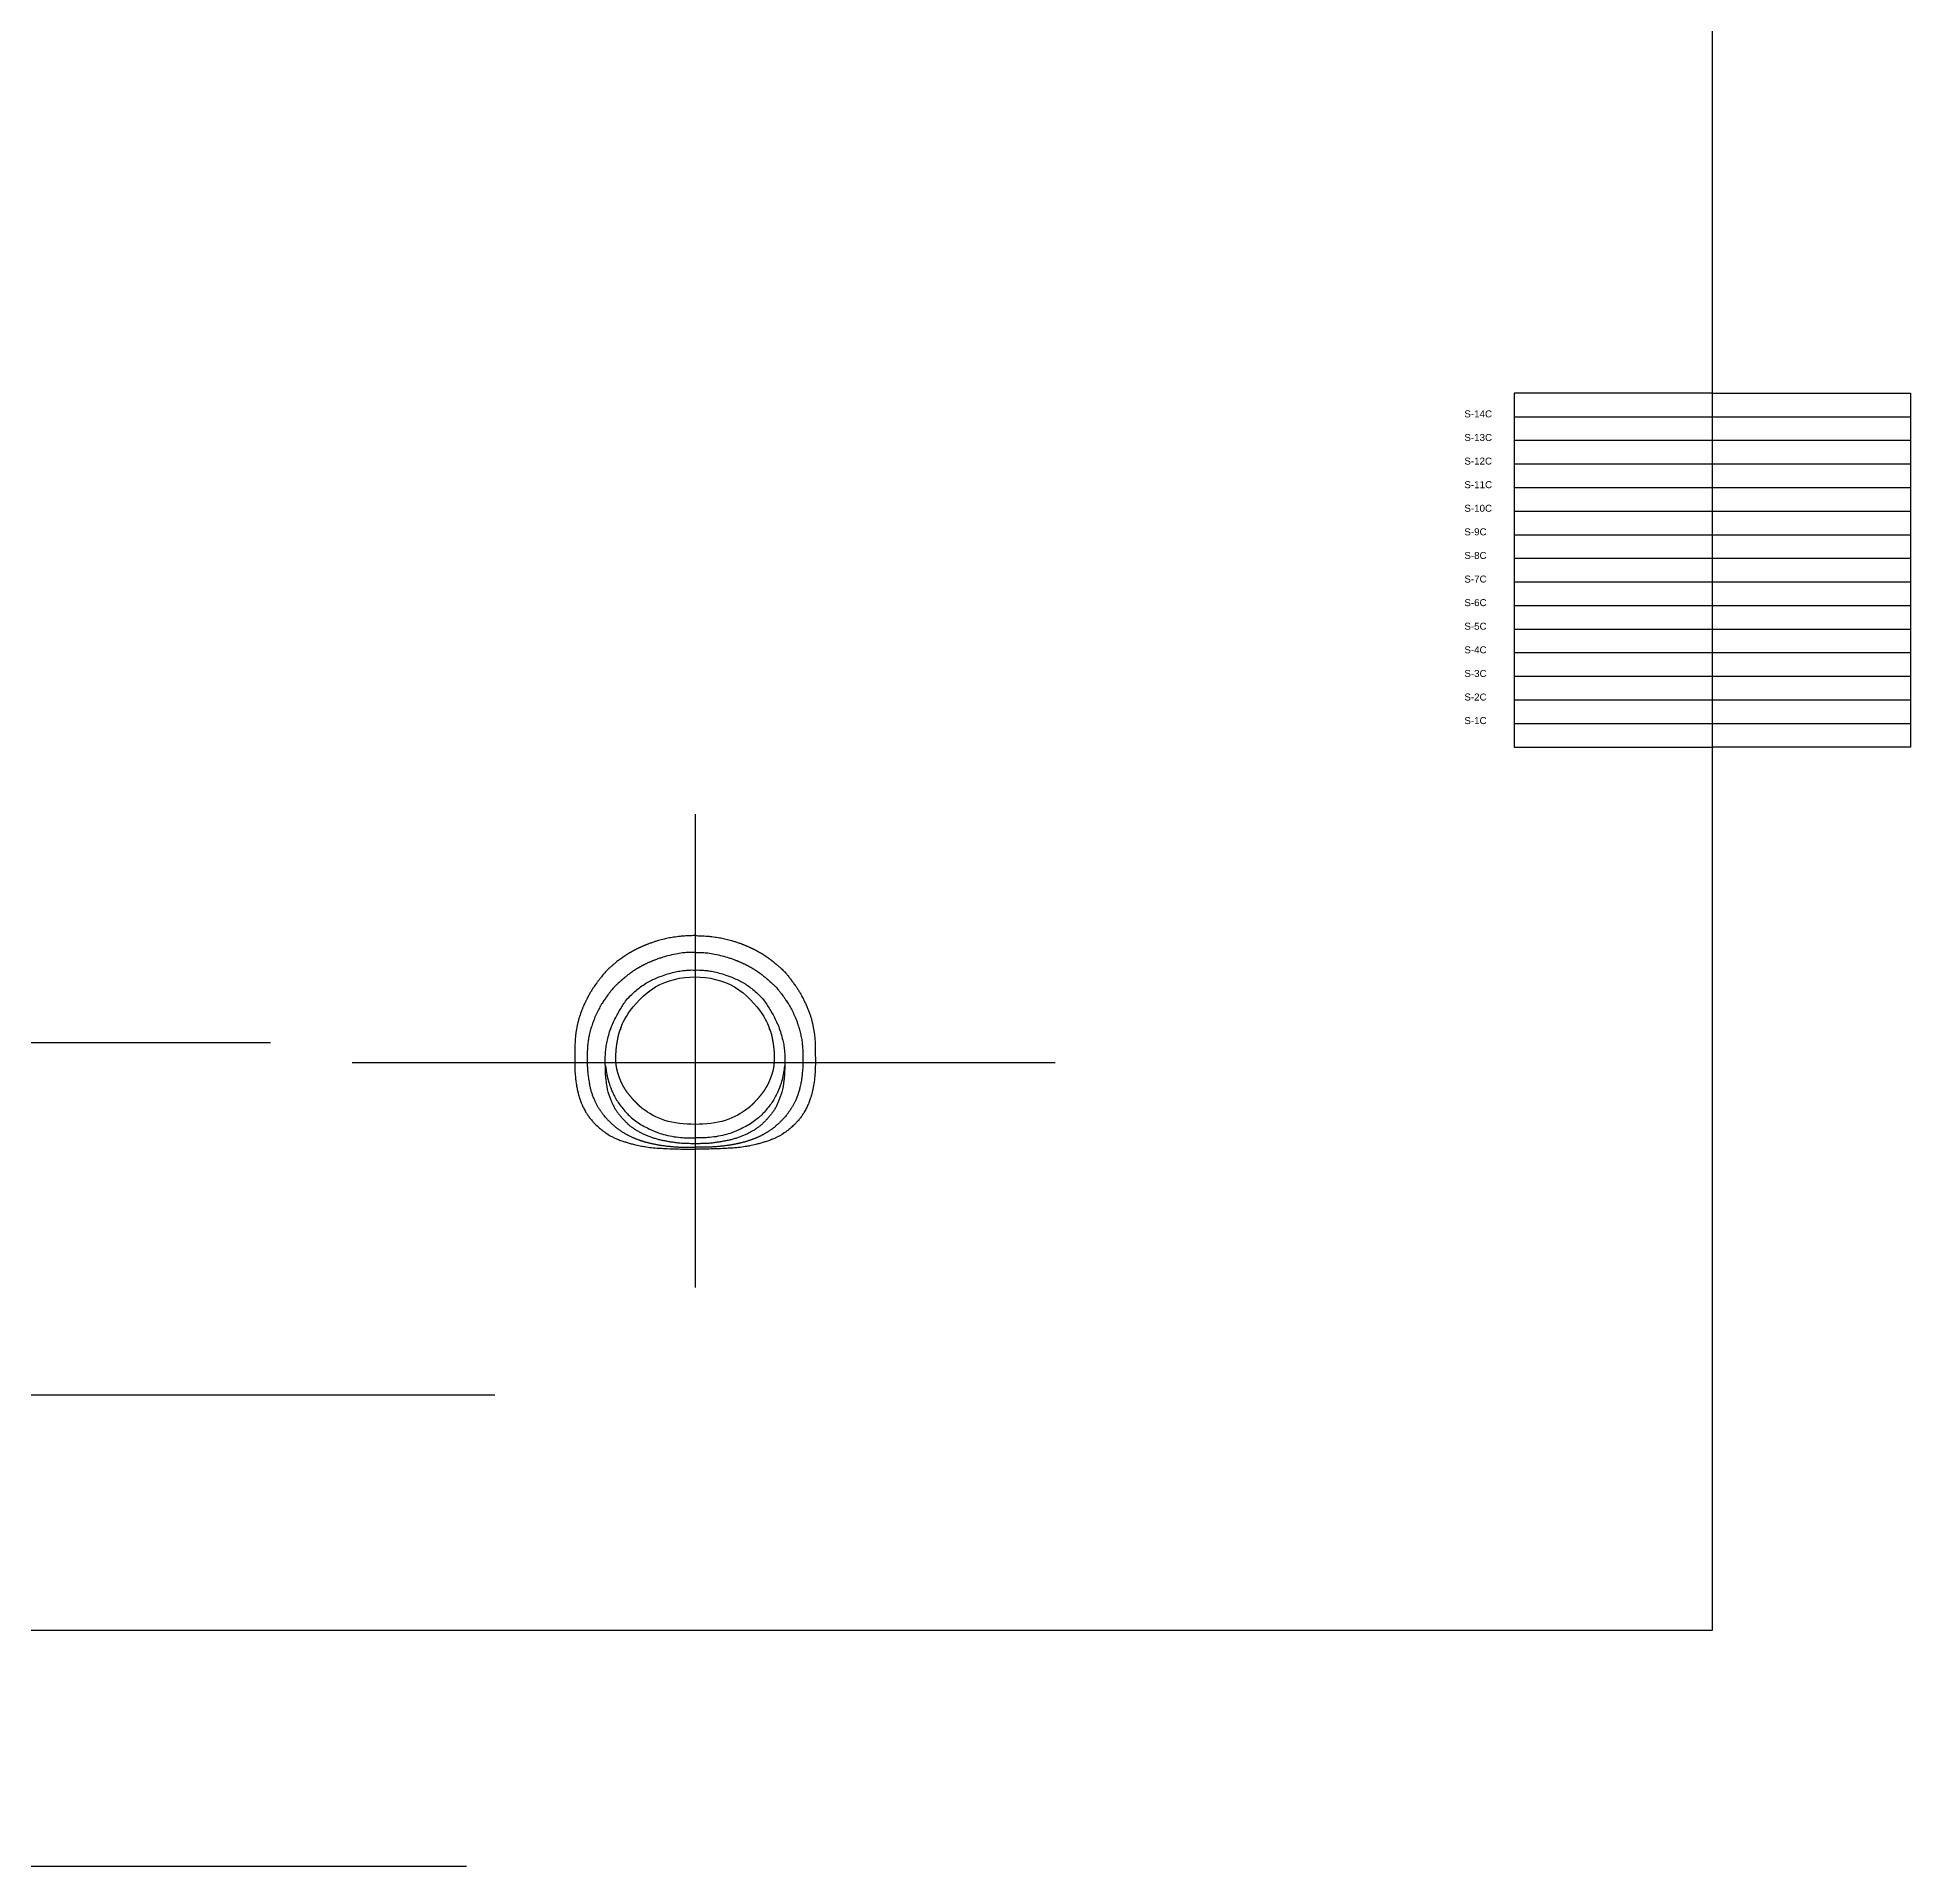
# Model space of a CAD drawing. Header units: millimetres. Extents: x 4754 to 10367, y 367 to 2510.
# Drawn here: x 6801 to 7471, y 1191 to 1845 of the extents above; entities that cross this region are included whole.
import ezdxf

# ---------------------------------------------------------------- set-up
doc = ezdxf.new("R2010")
doc.units = ezdxf.units.MM
doc.layers.get('Defpoints').update_dxf_attribs({"color": 2})
for name, color, linetype in [('图层1', 130, 'Continuous'), ('图层3', 1, 'Continuous'), ('标注', 3, 'Continuous')]:
    doc.layers.add(name, color=color, linetype=linetype)
doc.styles.get("Standard").update_dxf_attribs({"font": 'arial.ttf'})

msp = doc.modelspace()

# ---------------------------------------------------------------- linework, layer by layer
at = {"layer": 'Defpoints'}
for points, knots in [([(7036.39677, 1449.3398), (7036.68544, 1449.35484), (7037.49932, 1449.40775), (7038.86417, 1449.44643), (7040.47718, 1449.51412), (7042.06736, 1449.55507), (7043.58346, 1449.79957), (7045.05319, 1450.00111), (7046.49349, 1450.26131), (7047.91151, 1450.51242), (7049.28361, 1450.82166), (7050.59549, 1451.23141), (7051.88757, 1451.58989), (7053.10542, 1452.08812), (7054.2914, 1452.60588), (7055.46829, 1453.08941), (7056.53456, 1453.74736), (7057.64775, 1454.28145), (7058.60075, 1455.04468), (7059.62927, 1455.6837), (7060.47514, 1456.53469), (7061.33817, 1457.36074), (7062.16494, 1458.22627), (7062.9409, 1459.13896), (7063.76541, 1460.01122), (7064.4011, 1461.04633), (7065.12584, 1462.06241), (7065.61825, 1463.22166), (7066.1869, 1464.37066), (7066.60695, 1465.58262), (7067.49601, 1467.69854), (7067.93915, 1470.04401), (7068.21374, 1472.47521), (7068.38399, 1474.02828), (7068.45665, 1475.63036), (7068.46312, 1477.25505), (7068.5758, 1478.90736), (7068.51513, 1480.63614), (7068.39623, 1482.44368), (7068.2067, 1484.41062), (7067.74322, 1486.52056), (7067.10956, 1488.84477), (7066.50736, 1490.85836), (7065.68712, 1492.75689), (7064.80546, 1494.43442), (7063.79528, 1496.46793), (7062.63317, 1498.2222), (7061.5086, 1500.06963), (7060.02141, 1501.98548), (7057.62966, 1504.11963), (7054.68667, 1506.499), (7051.29123, 1508.22575), (7048.25371, 1509.46007), (7045.70033, 1510.32244), (7043.4026, 1510.82303), (7041.36056, 1511.28585), (7039.40544, 1511.41053), (7037.78362, 1511.58457), (7036.77916, 1511.51385), (7036.39677, 1511.48693), (7036.01437, 1511.51385), (7035.00992, 1511.58457), (7033.38809, 1511.41053), (7031.43298, 1511.28585), (7029.39094, 1510.82303), (7027.09321, 1510.32244), (7024.53982, 1509.46007), (7021.5023, 1508.22575), (7018.10687, 1506.499), (7015.16388, 1504.11963), (7012.77213, 1501.98548), (7011.28494, 1500.06963), (7010.16037, 1498.2222), (7008.99825, 1496.46793), (7007.98807, 1494.43442), (7007.10642, 1492.75689), (7006.28618, 1490.85836), (7005.68397, 1488.84477), (7005.05032, 1486.52056), (7004.58684, 1484.41062), (7004.3973, 1482.44368), (7004.2784, 1480.63614), (7004.21774, 1478.90736), (7004.33042, 1477.25505), (7004.33688, 1475.63036), (7004.40955, 1474.02828), (7004.5798, 1472.47521), (7004.85439, 1470.04401), (7005.29753, 1467.69854), (7006.18659, 1465.58262), (7006.60664, 1464.37066), (7007.17529, 1463.22166), (7007.6677, 1462.06241), (7008.39244, 1461.04633), (7009.02813, 1460.01122), (7009.85264, 1459.13896), (7010.6286, 1458.22627), (7011.45537, 1457.36074), (7012.3184, 1456.53469), (7013.16427, 1455.6837), (7014.19279, 1455.04468), (7015.14579, 1454.28145), (7016.25897, 1453.74736), (7017.32525, 1453.08941), (7018.50214, 1452.60588), (7019.68812, 1452.08812), (7020.90597, 1451.58989), (7022.19805, 1451.23141), (7023.50993, 1450.82166), (7024.88202, 1450.51242), (7026.30004, 1450.26131), (7027.74034, 1450.00111), (7029.21007, 1449.79957), (7030.72618, 1449.55507), (7032.31636, 1449.51412), (7033.92937, 1449.44643), (7035.29422, 1449.40775), (7036.1081, 1449.35484), (7036.39677, 1449.3398)], [0, 0, 0, 0, 4.959905794, 13.984728374, 23.433515629, 32.676483854, 41.240502318, 49.751796772, 58.141166934, 66.352155725, 74.468981818, 82.25374208, 89.934946787, 97.459076032, 104.799432563, 112.164821613, 119.238347004, 126.270517358, 133.263675136, 140.114072438, 146.971887305, 153.756618657, 160.642257793, 167.489629707, 174.3310362, 181.162827628, 188.281909581, 195.683779046, 202.691621711, 210.276869529, 217.663281684, 242.051070713, 250.767463961, 259.702970447, 268.848032615, 278.275779682, 287.582046562, 297.244571411, 307.927443909, 318.682284603, 331.113318823, 344.930931018, 360.050864982, 367.108862977, 380.386000766, 392.572209326, 406.033484642, 416.447971669, 429.695544935, 447.456025878, 471.333080886, 494.419583222, 512.468127393, 527.630446231, 540.575695168, 552.823803266, 563.476039412, 574.161752154, 580.730421824, 580.730421824, 580.730421824, 587.299091494, 597.984804235, 608.637040381, 620.88514848, 633.830397417, 648.992716254, 667.041260426, 690.127762762, 714.00481777, 731.765298713, 745.012871979, 755.427359006, 768.888634322, 781.074842881, 794.35198067, 801.409978666, 816.52991263, 830.347524824, 842.778559045, 853.533399738, 864.216272237, 873.878797086, 883.185063965, 892.612811033, 901.7578732, 910.693379686, 919.409772934, 943.797561963, 951.183974119, 958.769221937, 965.777064602, 973.178934067, 980.29801602, 987.129807448, 993.971213941, 1000.818585855, 1007.70422499, 1014.488956342, 1021.34677121, 1028.197168512, 1035.19032629, 1042.222496643, 1049.296022035, 1056.661411085, 1064.001767616, 1071.52589686, 1079.207101568, 1086.99186183, 1095.108687923, 1103.319676714, 1111.709046876, 1120.220341329, 1128.784359793, 1138.027328018, 1147.476115273, 1156.500937854, 1161.460843648, 1161.460843648, 1161.460843648, 1161.460843648]), ([(7004.30774, 1477.3891), (7004.36413, 1477.21582), (7004.46329, 1476.91108), (7004.49891, 1476.46136), (7004.65275, 1475.36668), (7004.95085, 1473.53378), (7005.65167, 1470.70197), (7006.69388, 1468.1654), (7007.80202, 1465.86911), (7008.90427, 1464.11623), (7010.22194, 1462.35033), (7011.50051, 1460.79334), (7012.71391, 1459.58352), (7014.61226, 1457.91005), (7016.94227, 1456.20971), (7020.23972, 1454.56947), (7022.93364, 1453.38), (7025.95325, 1452.44175), (7028.86591, 1451.89037), (7031.53411, 1451.57432), (7033.84507, 1451.50202), (7035.32484, 1451.482), (7036.20246, 1451.47789), (7036.39677, 1451.47776)], [0, 0, 0, 0, 3.113897273, 5.476199588, 7.71057378, 22.095354741, 37.32400711, 57.662639981, 69.019655349, 81.053373929, 93.121104669, 106.826933226, 115.581983432, 122.491039213, 150.265790093, 164.697456727, 185.644646192, 200.735987935, 218.849430457, 236.444969977, 246.786396696, 258.511757851, 261.846193606, 261.846193606, 261.846193606, 261.846193606]), ([(7068.48579, 1477.3891), (7068.42941, 1477.21582), (7068.33024, 1476.91108), (7068.29462, 1476.46136), (7068.14079, 1475.36668), (7067.84268, 1473.53378), (7067.14187, 1470.70197), (7066.09966, 1468.1654), (7064.99151, 1465.86911), (7063.88927, 1464.11623), (7062.5716, 1462.35033), (7061.29302, 1460.79334), (7060.07963, 1459.58352), (7058.18128, 1457.91005), (7055.85126, 1456.20971), (7052.55381, 1454.56947), (7049.8599, 1453.38), (7046.84028, 1452.44175), (7043.92763, 1451.89037), (7041.25942, 1451.57432), (7038.94847, 1451.50202), (7037.46869, 1451.482), (7036.59107, 1451.47789), (7036.39677, 1451.47776)], [0, 0, 0, 0, 3.113897273, 5.476199588, 7.71057378, 22.095354741, 37.32400711, 57.662639981, 69.019655349, 81.053373929, 93.121104669, 106.826933226, 115.581983432, 122.491039213, 150.265790093, 164.697456727, 185.644646192, 200.735987935, 218.849430457, 236.444969977, 246.786396696, 258.511757851, 261.846193606, 261.846193606, 261.846193606, 261.846193606])]:
    msp.add_open_spline(points, degree=3, knots=knots, dxfattribs=at)
at = {"layer": 'Defpoints', "lineweight": -3}
msp.add_rational_spline([(7036.39677, 1456.26124), (7037.72436, 1456.25757), (7039.05054, 1456.31884), (7040.37214, 1456.44491), (7041.85585, 1456.55773), (7043.32758, 1456.77717), (7044.77967, 1457.10209), (7048.75875, 1457.88957), (7052.41651, 1459.64282), (7055.52267, 1462.25146), (7055.6947, 1462.39209), (7056.17531, 1462.78498), (7056.92432, 1463.49028), (7058.02339, 1464.6398), (7059.11206, 1465.78774), (7060.06235, 1467.04244), (7060.82937, 1467.97337), (7061.47129, 1469.02098), (7062.12376, 1470.0878), (7062.87706, 1471.59148), (7063.48808, 1473.22617), (7064.08729, 1474.90085), (7064.5386, 1476.8008), (7064.77506, 1479.40985), (7064.66711, 1483.09846), (7064.13643, 1486.52029), (7063.57229, 1489.18187), (7063.10061, 1490.25789), (7062.94942, 1490.60281), (7062.15535, 1492.43694), (7061.26574, 1494.22668), (7060.28308, 1495.96706), (7059.85993, 1496.71124), (7059.36715, 1497.41125), (7058.80932, 1498.06061), (7057.28919, 1499.8973), (7055.62346, 1501.60305), (7053.82336, 1503.16634), (7050.48531, 1505.93423), (7046.54929, 1507.75396), (7042.27831, 1508.50394), (7040.33424, 1508.83998), (7038.36954, 1509.01968), (7036.39677, 1509.04189), (7034.42399, 1509.01968), (7032.4593, 1508.83998), (7030.51523, 1508.50394), (7026.24425, 1507.75396), (7022.30822, 1505.93423), (7018.97017, 1503.16634), (7017.17008, 1501.60305), (7015.50435, 1499.8973), (7013.98422, 1498.06061), (7013.42639, 1497.41125), (7012.93361, 1496.71124), (7012.51046, 1495.96706), (7011.52779, 1494.22668), (7010.63819, 1492.43694), (7009.84412, 1490.60281), (7009.69292, 1490.25789), (7009.22124, 1489.18187), (7008.6571, 1486.52029), (7008.12643, 1483.09846), (7008.01847, 1479.40985), (7008.25494, 1476.8008), (7008.70625, 1474.90085), (7009.30545, 1473.22617), (7009.91648, 1471.59148), (7010.66977, 1470.0878), (7011.32225, 1469.02098), (7011.96416, 1467.97337), (7012.73118, 1467.04244), (7013.68148, 1465.78774), (7014.77014, 1464.6398), (7015.86922, 1463.49028), (7016.61823, 1462.78498), (7017.09884, 1462.39209), (7017.27087, 1462.25146), (7020.37702, 1459.64282), (7024.03479, 1457.88957), (7028.01387, 1457.10209), (7029.46596, 1456.77717), (7030.93768, 1456.55773), (7032.4214, 1456.44491), (7033.74299, 1456.31884), (7035.06918, 1456.25757), (7036.39677, 1456.26124)], [1, 0.999201931458, 0.999201931458, 1, 0.99826687531, 0.99826687531, 1, 0.979012017341, 0.979012017341, 1, 1, 1, 1, 1, 1, 1, 1, 1, 1, 1, 1, 1, 1, 1, 1, 1, 1, 1, 1, 0.999074030156, 0.999074030156, 1, 0.99690802754, 0.99690802754, 1, 0.997751291447, 0.997751291447, 1, 0.977724853078, 0.977724853078, 1, 0.99787034296, 0.99787034296, 1, 0.99787034296, 0.99787034296, 1, 0.977724853078, 0.977724853078, 1, 0.997751291447, 0.997751291447, 1, 0.99690802754, 0.99690802754, 1, 0.999074030156, 0.999074030156, 1, 1, 1, 1, 1, 1, 1, 1, 1, 1, 1, 1, 1, 1, 1, 1, 1, 1, 1, 1, 0.979012017341, 0.979012017341, 1, 0.99826687531, 0.99826687531, 1, 0.999201931458, 0.999201931458, 1], degree=3, knots=[0, 0, 0, 0, 0.097871006, 0.097871006, 0.097871006, 0.242115638, 0.242115638, 0.242115638, 0.745294021, 0.745294021, 0.745294021, 4.558112008, 11.397305131, 18.380202441, 31.861007513, 38.494882556, 45.385537541, 52.531856785, 59.544176263, 66.84857218, 81.349352618, 89.462524694, 97.355510418, 114.79322196, 134.237957207, 160.536065206, 174.214206322, 180.667403891, 180.667403891, 180.667403891, 180.772827851, 180.772827851, 180.772827851, 180.965525506, 180.965525506, 180.965525506, 181.129841319, 181.129841319, 181.129841319, 181.648304159, 181.648304159, 181.648304159, 181.808208825, 181.808208825, 181.808208825, 181.968113492, 181.968113492, 181.968113492, 182.486576332, 182.486576332, 182.486576332, 182.650892145, 182.650892145, 182.650892145, 182.843589799, 182.843589799, 182.843589799, 182.949013759, 182.949013759, 182.949013759, 189.402211329, 203.080352445, 229.378460444, 248.823195691, 266.260907233, 274.153892957, 282.267065033, 296.767845471, 304.072241388, 311.084560866, 318.23088011, 325.121535095, 331.755410138, 345.23621521, 352.21911252, 359.058305643, 362.87112363, 362.87112363, 362.87112363, 363.374302013, 363.374302013, 363.374302013, 363.518546645, 363.518546645, 363.518546645, 363.616417651, 363.616417651, 363.616417651, 363.616417651], dxfattribs=at)
at = {"layer": 'Defpoints'}
msp.add_open_spline([(7036.39677, 1511.48074), (7036.39629, 1511.48074), (7036.39582, 1511.48074), (7036.39534, 1511.48074)], degree=3, dxfattribs=at)
at = {"layer": '图层1'}
for p, q in [((7400.25347, 1717.87516), (7329.40347, 1717.87516)), ((7329.40347, 1717.87516), (7329.40347, 1591.29026)), ((7400.25347, 1717.87516), (7471.10347, 1717.87516)), ((7471.10347, 1717.87516), (7471.10347, 1591.29026)), ((7329.40347, 1709.43616), (7471.10347, 1709.43616)), ((7329.40347, 1700.99717), (7471.10347, 1700.99717)), ((7329.40347, 1692.55818), (7471.10347, 1692.55818)), ((7329.40347, 1675.68019), (7471.10347, 1675.68019)), ((7329.40347, 1667.2412), (7471.10347, 1667.2412)), ((7329.40347, 1658.8022), (7471.10347, 1658.8022)), ((7329.40347, 1650.36321), (7471.10347, 1650.36321)), ((7329.40347, 1633.48522), (7471.10347, 1633.48522)), ((7329.40347, 1625.04623), (7471.10347, 1625.04623)), ((7329.40347, 1616.59882), (7471.10347, 1616.59882)), ((7329.40347, 1608.16824), (7471.10347, 1608.16824)), ((7329.40347, 1599.72925), (7471.10347, 1599.72925)), ((7329.40347, 1591.29026), (7400.25347, 1591.29026)), ((7471.10347, 1591.29026), (7400.25347, 1591.29026))]:
    msp.add_line(p, q, dxfattribs=at)
for points, knots in [([(7036.39677, 1523.81948), (7036.1838, 1523.82038), (7035.64038, 1523.82265), (7034.72444, 1523.79713), (7033.66016, 1523.74626), (7032.67038, 1523.68878), (7031.79143, 1523.62593), (7030.49394, 1523.49591), (7029.10583, 1523.29876), (7027.66421, 1523.10085), (7026.3814, 1522.82947), (7025.09424, 1522.55763), (7023.86172, 1522.21273), (7023.02177, 1521.98165), (7022.35196, 1521.79788), (7021.76662, 1521.55618), (7021.19693, 1521.40906), (7020.59705, 1521.16476), (7020.07848, 1521.01192), (7019.63242, 1520.82583), (7019.29984, 1520.71338), (7018.94258, 1520.56494), (7018.59278, 1520.42148), (7018.27084, 1520.26989), (7017.96713, 1520.16406), (7017.68834, 1520.0478), (7017.37713, 1519.89528), (7017.06444, 1519.77765), (7016.75551, 1519.62779), (7016.44017, 1519.4845), (7016.14185, 1519.34127), (7015.86102, 1519.19414), (7015.59898, 1519.081), (7015.33301, 1518.93114), (7015.0256, 1518.78655), (7014.72137, 1518.63066), (7014.43197, 1518.46603), (7014.16725, 1518.33213), (7013.91477, 1518.19248), (7013.67425, 1518.03952), (7013.42592, 1517.9116), (7013.19097, 1517.7752), (7012.93443, 1517.61916), (7012.67631, 1517.46585), (7012.41213, 1517.32413), (7012.17436, 1517.15294), (7011.91849, 1517.01327), (7011.68652, 1516.85055), (7011.47317, 1516.7096), (7011.25853, 1516.58106), (7011.06318, 1516.41956), (7010.84998, 1516.29528), (7010.66665, 1516.16955), (7010.51512, 1516.05615), (7010.36045, 1515.94399), (7010.19107, 1515.8242), (7009.99863, 1515.7024), (7009.83979, 1515.56676), (7009.66713, 1515.45086), (7009.49936, 1515.3409), (7009.33532, 1515.18696), (7009.13247, 1515.07648), (7008.97047, 1514.89923), (7008.58434, 1514.67332), (7008.1363, 1514.27007), (7007.44708, 1513.70899), (7006.70773, 1513.07871), (7005.95565, 1512.40742), (7005.27909, 1511.79105), (7004.774, 1511.27643), (7004.2868, 1510.78075), (7003.84725, 1510.30649), (7003.37003, 1509.72476), (7002.93871, 1509.18687), (7002.59008, 1508.72205), (7002.29626, 1508.37373), (7002.09503, 1508.10195), (7001.93316, 1507.84468), (7001.7936, 1507.68527), (7001.63603, 1507.44451), (7001.36405, 1507.11367), (7001.00308, 1506.58156), (7000.5309, 1505.94018), (6999.99784, 1505.15534), (6999.51986, 1504.40753), (6999.0907, 1503.74018), (6998.67518, 1502.99877), (6998.21482, 1502.21573), (6997.83676, 1501.41529), (6997.55512, 1500.9011), (6997.37008, 1500.521), (6997.22603, 1500.22199), (6997.03743, 1499.81211), (6996.85887, 1499.4275), (6996.67263, 1499.05083), (6996.56795, 1498.79899), (6996.4447, 1498.51983), (6996.31255, 1498.23074), (6996.19606, 1497.94154), (6996.07669, 1497.65563), (6995.96987, 1497.3844), (6995.84229, 1497.11124), (6995.76593, 1496.86695), (6995.66884, 1496.61241), (6995.54128, 1496.24877), (6995.37364, 1495.75229), (6995.17913, 1495.22552), (6995.03086, 1494.73128), (6994.82144, 1494.08569), (6994.64977, 1493.44512), (6994.49838, 1492.86217), (6994.41206, 1492.49831), (6994.32921, 1492.10585), (6994.08515, 1490.98415), (6993.84924, 1489.83898), (6993.70835, 1488.58885), (6993.62784, 1487.87642), (6993.53121, 1487.01237), (6993.47559, 1486.03444), (6993.4443, 1484.91838), (6993.43756, 1483.84438), (6993.43459, 1482.73312), (6993.37233, 1481.02602), (6993.35475, 1478.96328), (6993.38891, 1476.59145), (6993.45297, 1475.03182), (6993.58055, 1473.50922), (6993.67706, 1472.39142), (6993.87364, 1471.11922), (6994.00311, 1470.17373), (6994.17445, 1469.38065), (6994.30807, 1468.74187), (6994.39906, 1468.24191), (6994.51965, 1467.75633), (6994.67849, 1467.14584), (6994.84061, 1466.49722), (6995.11132, 1465.73537), (6995.27194, 1465.06951), (6995.54939, 1464.32603), (6995.85341, 1463.63718), (6996.15143, 1462.95983), (6996.56975, 1462.03726), (6997.08996, 1461.17672), (6997.51711, 1460.29871), (6997.92132, 1459.80889), (6998.26259, 1459.25402), (6998.66183, 1458.72701), (6999.08237, 1458.15548), (6999.62317, 1457.5677), (7000.11512, 1456.98493), (7000.64478, 1456.47365), (7001.11825, 1455.97903), (7001.87209, 1455.33481), (7002.70707, 1454.582), (7003.6431, 1453.84274), (7005.22067, 1452.73256), (7007.0135, 1451.7074), (7009.07449, 1450.83638), (7010.43739, 1450.32745), (7011.84599, 1449.93467), (7013.2021, 1449.49688), (7014.87911, 1449.07661), (7016.62298, 1448.66596), (7018.68297, 1448.33115), (7020.89324, 1447.988), (7023.27388, 1447.84311), (7026.04816, 1447.6684), (7028.90949, 1447.52707), (7031.42037, 1447.50778), (7033.84347, 1447.5107), (7035.29231, 1447.50455), (7036.39677, 1447.49948)], [0, 0, 0, 0, 3.654768348, 9.325831045, 15.72235038, 21.940317198, 26.340693575, 30.844154548, 44.31532362, 50.401987155, 55.806120484, 66.810599103, 72.971294115, 77.762802332, 81.767949644, 84.874918408, 88.612021501, 91.840247778, 95.977031858, 97.875003801, 100.129445031, 101.998695632, 104.512251189, 106.618792525, 108.098479857, 110.028181035, 111.799213587, 114.043113287, 115.753872207, 117.689031038, 119.987938918, 121.43198818, 123.128550751, 124.880921827, 126.665541206, 128.957386264, 130.745789961, 132.378141752, 134.047811804, 135.695404473, 137.266206897, 138.838603402, 140.35693974, 142.419161232, 143.991557737, 145.495195137, 147.438065612, 148.985158353, 150.354095631, 151.827493299, 153.272078865, 154.689912433, 156.054519603, 157.085518824, 157.937955078, 159.333238111, 160.646235196, 161.840349776, 162.909588353, 164.213743832, 165.275503921, 166.754025741, 168.133580967, 169.344452245, 174.38890208, 178.433175428, 184.608249067, 191.055247066, 195.735996527, 200.310467499, 203.426703749, 207.665039802, 211.401339041, 216.336476239, 219.497791716, 221.369289584, 224.155529025, 225.294484548, 226.577910979, 227.780310975, 230.225879699, 233.918622269, 238.808406311, 243.894091326, 250.196406441, 254.041586335, 257.505797278, 264.780299441, 269.618585188, 272.687538068, 274.838888507, 276.872513501, 278.38359546, 282.581944666, 284.1501478, 285.592561696, 287.260789926, 289.387543864, 291.046488706, 292.610645716, 294.704837925, 296.048952547, 297.77813936, 299.089317951, 300.72464454, 304.390791055, 308.0831403, 310.357358242, 313.24435406, 319.730169739, 321.732987653, 323.580945861, 326.147311587, 328.616180937, 343.284500499, 346.170757771, 350.203543968, 355.590062216, 361.088098055, 367.00726506, 374.750330476, 379.519670629, 386.077301066, 404.063756465, 414.912992013, 426.787520184, 430.839212033, 441.136436372, 446.027844926, 452.930018286, 457.504739966, 459.946792761, 464.130979387, 466.221487112, 468.531001339, 474.959151355, 477.680428896, 482.397011981, 486.693879229, 491.277299417, 495.319128253, 499.396546094, 508.645881377, 512.571149251, 516.080208747, 519.490769134, 523.739574469, 527.420517356, 531.658933762, 537.434953258, 540.49637555, 544.286807634, 549.178524411, 557.498710246, 563.581605148, 569.631922103, 590.603355998, 598.828621121, 608.025612707, 615.543526909, 623.914991698, 632.473329207, 645.204916411, 654.644650058, 668.283175815, 683.566355763, 695.541079632, 715.999292796, 732.716690104, 738.627453319, 757.584145369, 757.584145369, 757.584145369, 757.584145369]), ([(7036.39677, 1523.81948), (7036.60973, 1523.82038), (7037.15316, 1523.82265), (7038.0691, 1523.79713), (7039.13337, 1523.74626), (7040.12316, 1523.68878), (7041.0021, 1523.62593), (7042.29959, 1523.49591), (7043.68771, 1523.29876), (7045.12933, 1523.10085), (7046.41213, 1522.82947), (7047.6993, 1522.55763), (7048.93181, 1522.21273), (7049.77177, 1521.98165), (7050.44158, 1521.79788), (7051.02692, 1521.55618), (7051.59661, 1521.40906), (7052.19649, 1521.16476), (7052.71506, 1521.01192), (7053.16111, 1520.82583), (7053.4937, 1520.71338), (7053.85095, 1520.56494), (7054.20075, 1520.42148), (7054.52269, 1520.26989), (7054.82641, 1520.16406), (7055.1052, 1520.0478), (7055.41641, 1519.89528), (7055.7291, 1519.77765), (7056.03802, 1519.62779), (7056.35336, 1519.4845), (7056.65168, 1519.34127), (7056.93252, 1519.19414), (7057.19456, 1519.081), (7057.46052, 1518.93114), (7057.76794, 1518.78655), (7058.07217, 1518.63066), (7058.36157, 1518.46603), (7058.62629, 1518.33213), (7058.87876, 1518.19248), (7059.11929, 1518.03952), (7059.36762, 1517.9116), (7059.60257, 1517.7752), (7059.85911, 1517.61916), (7060.11722, 1517.46585), (7060.38141, 1517.32413), (7060.61918, 1517.15294), (7060.87504, 1517.01327), (7061.10701, 1516.85055), (7061.32037, 1516.7096), (7061.53501, 1516.58106), (7061.73036, 1516.41956), (7061.94355, 1516.29528), (7062.12688, 1516.16955), (7062.27842, 1516.05615), (7062.43309, 1515.94399), (7062.60247, 1515.8242), (7062.79491, 1515.7024), (7062.95375, 1515.56676), (7063.1264, 1515.45086), (7063.29417, 1515.3409), (7063.45822, 1515.18696), (7063.66107, 1515.07648), (7063.82306, 1514.89923), (7064.2092, 1514.67332), (7064.65724, 1514.27007), (7065.34646, 1513.70899), (7066.08581, 1513.07871), (7066.83788, 1512.40742), (7067.51444, 1511.79105), (7068.01954, 1511.27643), (7068.50673, 1510.78075), (7068.94629, 1510.30649), (7069.4235, 1509.72476), (7069.85482, 1509.18687), (7070.20345, 1508.72205), (7070.49728, 1508.37373), (7070.69851, 1508.10195), (7070.86038, 1507.84468), (7070.99994, 1507.68527), (7071.15751, 1507.44451), (7071.42949, 1507.11367), (7071.79046, 1506.58156), (7072.26263, 1505.94018), (7072.79569, 1505.15534), (7073.27368, 1504.40753), (7073.70283, 1503.74018), (7074.11836, 1502.99877), (7074.57872, 1502.21573), (7074.95677, 1501.41529), (7075.23842, 1500.9011), (7075.42346, 1500.521), (7075.56751, 1500.22199), (7075.75611, 1499.81211), (7075.93467, 1499.4275), (7076.12091, 1499.05083), (7076.22558, 1498.79899), (7076.34884, 1498.51983), (7076.48099, 1498.23074), (7076.59747, 1497.94154), (7076.71685, 1497.65563), (7076.82367, 1497.3844), (7076.95124, 1497.11124), (7077.02761, 1496.86695), (7077.1247, 1496.61241), (7077.25226, 1496.24877), (7077.4199, 1495.75229), (7077.6144, 1495.22552), (7077.76268, 1494.73128), (7077.9721, 1494.08569), (7078.14377, 1493.44512), (7078.29515, 1492.86217), (7078.38147, 1492.49831), (7078.46433, 1492.10585), (7078.70839, 1490.98415), (7078.9443, 1489.83898), (7079.08519, 1488.58885), (7079.16569, 1487.87642), (7079.26232, 1487.01237), (7079.31794, 1486.03444), (7079.34923, 1484.91838), (7079.35597, 1483.84438), (7079.35895, 1482.73312), (7079.42121, 1481.02602), (7079.43878, 1478.96328), (7079.40462, 1476.59145), (7079.34056, 1475.03182), (7079.21299, 1473.50922), (7079.11648, 1472.39142), (7078.9199, 1471.11922), (7078.79042, 1470.17373), (7078.61909, 1469.38065), (7078.48547, 1468.74187), (7078.39447, 1468.24191), (7078.27389, 1467.75633), (7078.11504, 1467.14584), (7077.95293, 1466.49722), (7077.68222, 1465.73537), (7077.5216, 1465.06951), (7077.24414, 1464.32603), (7076.94013, 1463.63718), (7076.64211, 1462.95983), (7076.22378, 1462.03726), (7075.70357, 1461.17672), (7075.27642, 1460.29871), (7074.87222, 1459.80889), (7074.53094, 1459.25402), (7074.13171, 1458.72701), (7073.71116, 1458.15548), (7073.17037, 1457.5677), (7072.67842, 1456.98493), (7072.14876, 1456.47365), (7071.67529, 1455.97903), (7070.92145, 1455.33481), (7070.08646, 1454.582), (7069.15044, 1453.84274), (7067.57286, 1452.73256), (7065.78004, 1451.7074), (7063.71904, 1450.83638), (7062.35615, 1450.32745), (7060.94755, 1449.93467), (7059.59144, 1449.49688), (7057.91443, 1449.07661), (7056.17055, 1448.66596), (7054.11057, 1448.33115), (7051.90029, 1447.988), (7049.51966, 1447.84311), (7046.74537, 1447.6684), (7043.88405, 1447.52707), (7041.37317, 1447.50778), (7038.95007, 1447.5107), (7037.50123, 1447.50455), (7036.39677, 1447.49948)], [0, 0, 0, 0, 3.654768348, 9.325831045, 15.72235038, 21.940317198, 26.340693575, 30.844154548, 44.31532362, 50.401987155, 55.806120484, 66.810599103, 72.971294115, 77.762802332, 81.767949644, 84.874918408, 88.612021501, 91.840247778, 95.977031858, 97.875003801, 100.129445031, 101.998695632, 104.512251189, 106.618792525, 108.098479857, 110.028181035, 111.799213587, 114.043113287, 115.753872207, 117.689031038, 119.987938918, 121.43198818, 123.128550751, 124.880921827, 126.665541206, 128.957386264, 130.745789961, 132.378141752, 134.047811804, 135.695404473, 137.266206897, 138.838603402, 140.35693974, 142.419161232, 143.991557737, 145.495195137, 147.438065612, 148.985158353, 150.354095631, 151.827493299, 153.272078865, 154.689912433, 156.054519603, 157.085518824, 157.937955078, 159.333238111, 160.646235196, 161.840349776, 162.909588353, 164.213743832, 165.275503921, 166.754025741, 168.133580967, 169.344452245, 174.38890208, 178.433175428, 184.608249067, 191.055247066, 195.735996527, 200.310467499, 203.426703749, 207.665039802, 211.401339041, 216.336476239, 219.497791716, 221.369289584, 224.155529025, 225.294484548, 226.577910979, 227.780310975, 230.225879699, 233.918622269, 238.808406311, 243.894091326, 250.196406441, 254.041586335, 257.505797278, 264.780299441, 269.618585188, 272.687538068, 274.838888507, 276.872513501, 278.38359546, 282.581944666, 284.1501478, 285.592561696, 287.260789926, 289.387543864, 291.046488706, 292.610645716, 294.704837925, 296.048952547, 297.77813936, 299.089317951, 300.72464454, 304.390791055, 308.0831403, 310.357358242, 313.24435406, 319.730169739, 321.732987653, 323.580945861, 326.147311587, 328.616180937, 343.284500499, 346.170757771, 350.203543968, 355.590062216, 361.088098055, 367.00726506, 374.750330476, 379.519670629, 386.077301066, 404.063756465, 414.912992013, 426.787520184, 430.839212033, 441.136436372, 446.027844926, 452.930018286, 457.504739966, 459.946792761, 464.130979387, 466.221487112, 468.531001339, 474.959151355, 477.680428896, 482.397011981, 486.693879229, 491.277299417, 495.319128253, 499.396546094, 508.645881377, 512.571149251, 516.080208747, 519.490769134, 523.739574469, 527.420517356, 531.658933762, 537.434953258, 540.49637555, 544.286807634, 549.178524411, 557.498710246, 563.581605148, 569.631922103, 590.603355998, 598.828621121, 608.025612707, 615.543526909, 623.914991698, 632.473329207, 645.204916411, 654.644650058, 668.283175815, 683.566355763, 695.541079632, 715.999292796, 732.716690104, 738.627453319, 757.584145369, 757.584145369, 757.584145369, 757.584145369]), ([(7036.39677, 1517.79648), (7035.4903, 1517.7952), (7033.9786, 1517.79307), (7031.66584, 1517.64964), (7029.32851, 1517.17655), (7026.8095, 1516.66174), (7024.68181, 1516.03274), (7023.32644, 1515.59709), (7022.50984, 1515.29749), (7022.02829, 1515.10808), (7021.62023, 1514.93568), (7021.34255, 1514.82712), (7021.03576, 1514.70448), (7020.72048, 1514.59396), (7020.36756, 1514.43021), (7019.98322, 1514.26857), (7019.50977, 1514.04399), (7019.01054, 1513.82211), (7018.56671, 1513.59927), (7018.22567, 1513.42332), (7017.95078, 1513.28476), (7017.70657, 1513.16187), (7017.50705, 1513.04782), (7017.32412, 1512.96679), (7017.13176, 1512.84754), (7016.90294, 1512.73208), (7016.67619, 1512.60391), (7016.45049, 1512.48901), (7016.21645, 1512.35314), (7015.96153, 1512.2026), (7015.65435, 1512.02619), (7015.32615, 1511.81719), (7015.0044, 1511.61308), (7014.74186, 1511.445), (7014.52154, 1511.30429), (7014.3083, 1511.17272), (7014.09639, 1511.02651), (7013.89746, 1510.88065), (7013.68427, 1510.75698), (7013.49238, 1510.61503), (7013.20597, 1510.37891), (7012.81282, 1510.13902), (7012.45613, 1509.80977), (7012.12756, 1509.59032), (7011.7897, 1509.29131), (7011.44075, 1509.01598), (7011.13636, 1508.7837), (7010.97947, 1508.60209), (7010.80227, 1508.49561), (7010.6484, 1508.33158), (7010.46018, 1508.18532), (7010.25081, 1508.02613), (7010.07005, 1507.85793), (7009.90791, 1507.68707), (7009.70804, 1507.52085), (7009.36995, 1507.23395), (7008.86202, 1506.75585), (7008.29358, 1506.23366), (7007.76123, 1505.69998), (7007.28072, 1505.19199), (7006.72494, 1504.56676), (7006.13247, 1503.83755), (7005.52229, 1503.07873), (7004.96104, 1502.29427), (7004.32549, 1501.37786), (7003.68744, 1500.49439), (7003.11536, 1499.55938), (7002.59539, 1498.79039), (7002.1717, 1497.92434), (7001.67034, 1497.05738), (7001.24286, 1496.11296), (7000.80035, 1495.12941), (7000.36737, 1494.09211), (6999.93207, 1493.02839), (6999.59406, 1491.96849), (6999.29122, 1491.03113), (6999.01201, 1490.14781), (6998.7674, 1489.27509), (6998.59667, 1488.4295), (6998.41847, 1487.57642), (6998.25785, 1486.73633), (6998.08883, 1485.52295), (6997.96525, 1484.30952), (6997.87337, 1483.03536), (6997.83482, 1481.88014), (6997.83535, 1480.87293), (6997.8365, 1479.84653), (6997.82807, 1478.91285), (6997.80744, 1477.53925), (6997.92487, 1476.27279), (6998.00805, 1474.82194), (6998.14777, 1473.70326), (6998.32232, 1472.49259), (6998.43827, 1471.6187), (6998.60709, 1470.72349), (6998.76252, 1469.9795), (6998.94177, 1469.27149), (6999.08686, 1468.65208), (6999.25528, 1468.03631), (6999.46214, 1467.42976), (6999.65045, 1466.83001), (6999.881, 1466.20898), (7000.14197, 1465.60332), (7000.3903, 1465.01555), (7000.61257, 1464.52559), (7000.84515, 1464.06743), (7001.05901, 1463.65243), (7001.26355, 1463.19379), (7001.54216, 1462.79783), (7001.76118, 1462.38152), (7001.98905, 1462.04052), (7002.22933, 1461.69579), (7002.49676, 1461.28208), (7002.76847, 1460.86488), (7003.23746, 1460.27591), (7003.68194, 1459.5874), (7004.28553, 1458.90368), (7004.86127, 1458.27471), (7005.37457, 1457.73054), (7005.87609, 1457.23749), (7006.24522, 1456.85226), (7006.66368, 1456.49671), (7007.10323, 1456.06237), (7007.54914, 1455.70004), (7007.98175, 1455.35674), (7008.29767, 1455.07319), (7008.65045, 1454.85406), (7009.01762, 1454.56063), (7009.41492, 1454.28742), (7009.80419, 1454.01595), (7010.13372, 1453.78002), (7010.49604, 1453.58474), (7010.83223, 1453.36118), (7011.16828, 1453.14754), (7011.49378, 1452.96198), (7011.81021, 1452.8083), (7012.08545, 1452.63212), (7012.39472, 1452.4855), (7012.71016, 1452.31261), (7013.04963, 1452.15489), (7013.37337, 1451.9833), (7013.70922, 1451.8273), (7014.07422, 1451.67612), (7014.4449, 1451.49273), (7014.77122, 1451.36057), (7015.08217, 1451.24732), (7015.38223, 1451.13477), (7015.73284, 1450.99681), (7016.06692, 1450.87471), (7016.36818, 1450.75926), (7016.67018, 1450.64358), (7016.97347, 1450.54864), (7017.30404, 1450.44479), (7017.6259, 1450.3293), (7017.97771, 1450.23229), (7018.35313, 1450.11419), (7018.73806, 1449.98883), (7019.14877, 1449.9122), (7019.54753, 1449.7762), (7019.96014, 1449.70332), (7020.3714, 1449.58625), (7020.74814, 1449.51146), (7021.09953, 1449.43414), (7021.4073, 1449.3702), (7021.77544, 1449.30038), (7022.19417, 1449.22118), (7022.65232, 1449.1215), (7023.08623, 1449.04103), (7023.54815, 1448.97174), (7024.03484, 1448.89106), (7024.59953, 1448.81755), (7025.24769, 1448.71151), (7025.92941, 1448.63121), (7026.56569, 1448.555), (7027.08829, 1448.48995), (7027.59223, 1448.45056), (7028.1382, 1448.3839), (7028.72311, 1448.33723), (7029.33426, 1448.2926), (7029.91653, 1448.2489), (7030.51168, 1448.22021), (7031.15199, 1448.20088), (7031.77669, 1448.17513), (7032.34111, 1448.15013), (7032.83028, 1448.15509), (7033.32369, 1448.15356), (7033.82564, 1448.15411), (7034.85266, 1448.15311), (7035.7002, 1448.16166), (7036.39677, 1448.17335)], [0, 0, 0, 0, 15.558051713, 25.945697379, 39.695406382, 56.416240008, 70.062936008, 77.741001908, 80.845826131, 84.989067868, 86.620136514, 88.44785994, 90.105467747, 92.290550213, 94.176062884, 96.778106613, 99.445701986, 103.167613608, 106.152296111, 107.966871376, 109.753616909, 111.435494023, 112.658024647, 113.694928542, 114.863130337, 116.5354518, 118.091681199, 119.332479869, 120.880674549, 122.73461105, 124.413814015, 126.959059225, 129.410568389, 130.953388679, 132.308836356, 133.897187708, 135.252398382, 136.726746425, 138.127161244, 139.476080084, 140.817402294, 144.49554764, 147.341541479, 149.117543928, 151.263179784, 155.071459442, 156.755639752, 157.814720005, 159.160767569, 160.257827617, 161.656394188, 163.245271844, 164.770738116, 165.887248292, 167.284681108, 169.225902725, 173.498911945, 179.250685268, 182.472398861, 186.432851169, 191.249906157, 196.824487193, 202.555977629, 207.956636788, 213.37205111, 221.699076559, 226.644072148, 232.182809825, 237.604684109, 243.16452041, 249.360190478, 255.378245129, 261.676591237, 268.65088286, 275.091281197, 280.759154157, 285.558156845, 290.990313045, 296.302779351, 300.35660286, 305.948531311, 310.976395613, 321.376185535, 326.874884342, 332.897284909, 341.207736619, 344.159410848, 350.511665709, 357.234926199, 367.718368148, 372.312089828, 382.174570328, 387.047532867, 393.308206685, 397.297838477, 402.679027862, 406.349005004, 409.83049733, 413.597232014, 417.29829461, 420.826175506, 424.384551695, 428.660673497, 432.142614045, 435.335465448, 437.891438366, 440.958614384, 443.351063329, 446.488602585, 449.23365548, 451.415233223, 453.520782643, 456.44567891, 459.870193079, 462.056281415, 469.359756808, 473.894174628, 477.684852178, 483.998468139, 486.726358476, 489.755609761, 493.147713378, 496.1401459, 500.35424407, 502.995044405, 505.623782922, 507.618053134, 510.104402449, 513.682676953, 515.889030587, 518.252056368, 520.628918802, 522.94108424, 525.177888222, 527.46245821, 529.367174237, 531.209458612, 533.06004675, 535.234211402, 537.381272258, 539.480920661, 541.520844799, 543.733885744, 546.259218844, 548.614260618, 549.77106611, 551.938886493, 554.113844003, 556.236994046, 558.042742183, 559.650969733, 561.785564593, 563.494586859, 565.59778191, 567.650977125, 569.754256645, 572.353930993, 574.588736555, 576.909538062, 579.565909906, 581.763495162, 584.242745719, 586.153911284, 587.938826878, 589.637074172, 592.584370892, 595.251918144, 597.683266154, 600.156169378, 603.267726998, 606.148862076, 609.927968525, 614.537169403, 617.926782477, 620.926732426, 623.57340901, 626.599808369, 630.364295153, 633.641512098, 637.116722609, 640.38470856, 643.866082453, 648.110235599, 651.115693911, 653.559402379, 656.503823521, 659.583920012, 662.173741611, 674.129363094, 674.129363094, 674.129363094, 674.129363094]), ([(7036.39677, 1517.79648), (7037.30324, 1517.7952), (7038.81494, 1517.79307), (7041.12769, 1517.64964), (7043.46503, 1517.17655), (7045.98403, 1516.66174), (7048.11173, 1516.03274), (7049.46709, 1515.59709), (7050.28369, 1515.29749), (7050.76525, 1515.10808), (7051.1733, 1514.93568), (7051.45099, 1514.82712), (7051.75778, 1514.70448), (7052.07305, 1514.59396), (7052.42598, 1514.43021), (7052.81031, 1514.26857), (7053.28377, 1514.04399), (7053.78299, 1513.82211), (7054.22682, 1513.59927), (7054.56786, 1513.42332), (7054.84276, 1513.28476), (7055.08697, 1513.16187), (7055.28648, 1513.04782), (7055.46942, 1512.96679), (7055.66178, 1512.84754), (7055.8906, 1512.73208), (7056.11735, 1512.60391), (7056.34304, 1512.48901), (7056.57709, 1512.35314), (7056.83201, 1512.2026), (7057.13919, 1512.02619), (7057.46738, 1511.81719), (7057.78913, 1511.61308), (7058.05167, 1511.445), (7058.27199, 1511.30429), (7058.48523, 1511.17272), (7058.69715, 1511.02651), (7058.89607, 1510.88065), (7059.10926, 1510.75698), (7059.30115, 1510.61503), (7059.58757, 1510.37891), (7059.98071, 1510.13902), (7060.33741, 1509.80977), (7060.66598, 1509.59032), (7061.00384, 1509.29131), (7061.35279, 1509.01598), (7061.65718, 1508.7837), (7061.81407, 1508.60209), (7061.99127, 1508.49561), (7062.14513, 1508.33158), (7062.33336, 1508.18532), (7062.54273, 1508.02613), (7062.72349, 1507.85793), (7062.88562, 1507.68707), (7063.08549, 1507.52085), (7063.42359, 1507.23395), (7063.93151, 1506.75585), (7064.49996, 1506.23366), (7065.03231, 1505.69998), (7065.51281, 1505.19199), (7066.0686, 1504.56676), (7066.66107, 1503.83755), (7067.27125, 1503.07873), (7067.83249, 1502.29427), (7068.46805, 1501.37786), (7069.1061, 1500.49439), (7069.67817, 1499.55938), (7070.19814, 1498.79039), (7070.62184, 1497.92434), (7071.1232, 1497.05738), (7071.55068, 1496.11296), (7071.99319, 1495.12941), (7072.42617, 1494.09211), (7072.86147, 1493.02839), (7073.19948, 1491.96849), (7073.50232, 1491.03113), (7073.78153, 1490.14781), (7074.02614, 1489.27509), (7074.19687, 1488.4295), (7074.37506, 1487.57642), (7074.53568, 1486.73633), (7074.70471, 1485.52295), (7074.82828, 1484.30952), (7074.92017, 1483.03536), (7074.95872, 1481.88014), (7074.95819, 1480.87293), (7074.95703, 1479.84653), (7074.96547, 1478.91285), (7074.98609, 1477.53925), (7074.86867, 1476.27279), (7074.78549, 1474.82194), (7074.64577, 1473.70326), (7074.47121, 1472.49259), (7074.35527, 1471.6187), (7074.18645, 1470.72349), (7074.03101, 1469.9795), (7073.85176, 1469.27149), (7073.70667, 1468.65208), (7073.53826, 1468.03631), (7073.3314, 1467.42976), (7073.14309, 1466.83001), (7072.91253, 1466.20898), (7072.65157, 1465.60332), (7072.40324, 1465.01555), (7072.18096, 1464.52559), (7071.94839, 1464.06743), (7071.73453, 1463.65243), (7071.52998, 1463.19379), (7071.25137, 1462.79783), (7071.03236, 1462.38152), (7070.80449, 1462.04052), (7070.5642, 1461.69579), (7070.29677, 1461.28208), (7070.02506, 1460.86488), (7069.55608, 1460.27591), (7069.1116, 1459.5874), (7068.50801, 1458.90368), (7067.93227, 1458.27471), (7067.41896, 1457.73054), (7066.91745, 1457.23749), (7066.54832, 1456.85226), (7066.12985, 1456.49671), (7065.6903, 1456.06237), (7065.2444, 1455.70004), (7064.81178, 1455.35674), (7064.49586, 1455.07319), (7064.14308, 1454.85406), (7063.77592, 1454.56063), (7063.37862, 1454.28742), (7062.98935, 1454.01595), (7062.65981, 1453.78002), (7062.29749, 1453.58474), (7061.96131, 1453.36118), (7061.62526, 1453.14754), (7061.29976, 1452.96198), (7060.98333, 1452.8083), (7060.70808, 1452.63212), (7060.39882, 1452.4855), (7060.08338, 1452.31261), (7059.74391, 1452.15489), (7059.42017, 1451.9833), (7059.08432, 1451.8273), (7058.71932, 1451.67612), (7058.34863, 1451.49273), (7058.02231, 1451.36057), (7057.71136, 1451.24732), (7057.4113, 1451.13477), (7057.06069, 1450.99681), (7056.72661, 1450.87471), (7056.42536, 1450.75926), (7056.12336, 1450.64358), (7055.82007, 1450.54864), (7055.4895, 1450.44479), (7055.16764, 1450.3293), (7054.81583, 1450.23229), (7054.4404, 1450.11419), (7054.05548, 1449.98883), (7053.64477, 1449.9122), (7053.246, 1449.7762), (7052.8334, 1449.70332), (7052.42213, 1449.58625), (7052.0454, 1449.51146), (7051.69401, 1449.43414), (7051.38623, 1449.3702), (7051.0181, 1449.30038), (7050.59937, 1449.22118), (7050.14121, 1449.1215), (7049.70731, 1449.04103), (7049.24538, 1448.97174), (7048.7587, 1448.89106), (7048.194, 1448.81755), (7047.54585, 1448.71151), (7046.86413, 1448.63121), (7046.22785, 1448.555), (7045.70525, 1448.48995), (7045.20131, 1448.45056), (7044.65534, 1448.3839), (7044.07043, 1448.33723), (7043.45928, 1448.2926), (7042.877, 1448.2489), (7042.28186, 1448.22021), (7041.64155, 1448.20088), (7041.01685, 1448.17513), (7040.45242, 1448.15013), (7039.96326, 1448.15509), (7039.46985, 1448.15356), (7038.96789, 1448.15411), (7037.94087, 1448.15311), (7037.09334, 1448.16166), (7036.39677, 1448.17335)], [0, 0, 0, 0, 15.558051713, 25.945697379, 39.695406382, 56.416240008, 70.062936008, 77.741001908, 80.845826131, 84.989067868, 86.620136514, 88.44785994, 90.105467747, 92.290550213, 94.176062884, 96.778106613, 99.445701986, 103.167613608, 106.152296111, 107.966871376, 109.753616909, 111.435494023, 112.658024647, 113.694928542, 114.863130337, 116.5354518, 118.091681199, 119.332479869, 120.880674549, 122.73461105, 124.413814015, 126.959059225, 129.410568389, 130.953388679, 132.308836356, 133.897187708, 135.252398382, 136.726746425, 138.127161244, 139.476080084, 140.817402294, 144.49554764, 147.341541479, 149.117543928, 151.263179784, 155.071459442, 156.755639752, 157.814720005, 159.160767569, 160.257827617, 161.656394188, 163.245271844, 164.770738116, 165.887248292, 167.284681108, 169.225902725, 173.498911945, 179.250685268, 182.472398861, 186.432851169, 191.249906157, 196.824487193, 202.555977629, 207.956636788, 213.37205111, 221.699076559, 226.644072148, 232.182809825, 237.604684109, 243.16452041, 249.360190478, 255.378245129, 261.676591237, 268.65088286, 275.091281197, 280.759154157, 285.558156845, 290.990313045, 296.302779351, 300.35660286, 305.948531311, 310.976395613, 321.376185535, 326.874884342, 332.897284909, 341.207736619, 344.159410848, 350.511665709, 357.234926199, 367.718368148, 372.312089828, 382.174570328, 387.047532867, 393.308206685, 397.297838477, 402.679027862, 406.349005004, 409.83049733, 413.597232014, 417.29829461, 420.826175506, 424.384551695, 428.660673497, 432.142614045, 435.335465448, 437.891438366, 440.958614384, 443.351063329, 446.488602585, 449.23365548, 451.415233223, 453.520782643, 456.44567891, 459.870193079, 462.056281415, 469.359756808, 473.894174628, 477.684852178, 483.998468139, 486.726358476, 489.755609761, 493.147713378, 496.1401459, 500.35424407, 502.995044405, 505.623782922, 507.618053134, 510.104402449, 513.682676953, 515.889030587, 518.252056368, 520.628918802, 522.94108424, 525.177888222, 527.46245821, 529.367174237, 531.209458612, 533.06004675, 535.234211402, 537.381272258, 539.480920661, 541.520844799, 543.733885744, 546.259218844, 548.614260618, 549.77106611, 551.938886493, 554.113844003, 556.236994046, 558.042742183, 559.650969733, 561.785564593, 563.494586859, 565.59778191, 567.650977125, 569.754256645, 572.353930993, 574.588736555, 576.909538062, 579.565909906, 581.763495162, 584.242745719, 586.153911284, 587.938826878, 589.637074172, 592.584370892, 595.251918144, 597.683266154, 600.156169378, 603.267726998, 606.148862076, 609.927968525, 614.537169403, 617.926782477, 620.926732426, 623.57340901, 626.599808369, 630.364295153, 633.641512098, 637.116722609, 640.38470856, 643.866082453, 648.110235599, 651.115693911, 653.559402379, 656.503823521, 659.583920012, 662.173741611, 674.129363094, 674.129363094, 674.129363094, 674.129363094])]:
    msp.add_open_spline(points, degree=3, knots=knots, dxfattribs=at)
at = {"layer": '图层3'}
for p, q in [((7400.25347, 1275.37495), (7400.25347, 2509.74576)), ((7036.39677, 1567.28187), (7036.39677, 1397.96182)), ((6407.03539, 1485.65948), (6884.54143, 1485.65948)), ((6913.78262, 1478.45507), (7165.1402, 1478.45507)), ((6407.03539, 1359.58913), (6964.81814, 1359.58913)), ((5425.29082, 1275.37495), (7400.25347, 1275.37495)), ((6954.61212, 1190.8668), (6455.90206, 1190.8668))]:
    msp.add_line(p, q, dxfattribs=at)
at = {"layer": '标注'}
for p, q in [((7329.40347, 1684.11918), (7471.10347, 1684.11918)), ((7329.40347, 1641.92422), (7471.10347, 1641.92422))]:
    msp.add_line(p, q, dxfattribs=at)

# ---------------------------------------------------------------- texts
at = {"layer": '图层3', "char_height": 2.5, "attachment_point": 1}
for s, insert in [('S-14C', (7311.53732, 1711.69565)), ('S-13C', (7311.53732, 1703.25666)), ('S-12C', (7311.53732, 1694.81767)), ('S-11C', (7311.53732, 1686.37867)), ('S-10C', (7311.53732, 1677.93968)), ('S-9C', (7311.53732, 1669.50069)), ('S-8C', (7311.53732, 1661.06169)), ('S-7C', (7311.53732, 1652.6227)), ('S-6C', (7311.53732, 1644.18371)), ('S-5C', (7311.53732, 1635.74471)), ('S-4C', (7311.53732, 1627.30572)), ('S-3C', (7311.53732, 1618.85831)), ('S-2C', (7311.53732, 1610.42773)), ('S-1C', (7311.53732, 1601.98874))]:
    msp.add_mtext_dynamic_manual_height_columns(s, width=10.7480732, gutter_width=12.5, heights=[0], dxfattribs=dict(at, insert=insert))

doc.saveas('drawing.dxf')
